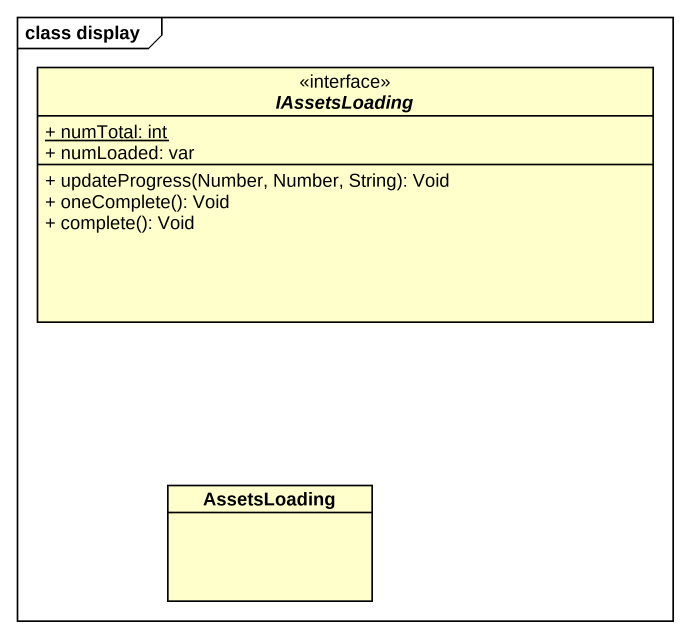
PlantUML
@startuml
mainframe class display
hide circle
hide empty members
skinparam classAttributeIconSize 0
interface IAssetsLoading <<interface>> {
  {static} + numTotal: int
  + numLoaded: var
  + updateProgress(Number, Number, String): Void
  + oneComplete(): Void
  + complete(): Void
}
class AssetsLoading
@enduml
